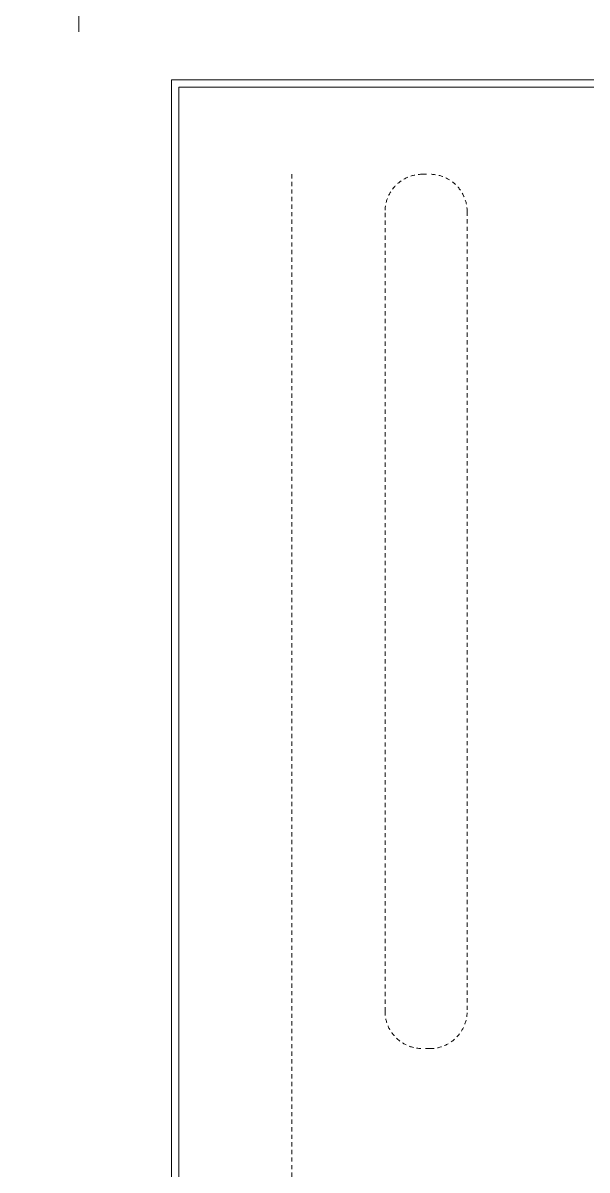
# Model space of a CAD drawing. Header units: millimetres. Extents: x 863 to 22635, y -482 to 12118.
# Drawn here: x 18120 to 19631, y 2620 to 5692 of the extents above; entities that cross this region are included whole.
import ezdxf

# ---------------------------------------------------------------- set-up
doc = ezdxf.new("R2010")
doc.units = ezdxf.units.MM
doc.linetypes.add('JIS_02_0.7', pattern=[1.35, 0.75, -0.6])
doc.layers.add('ABOVE_0G', color=235, linetype='JIS_02_0.7', lineweight=9)
doc.layers.add('TXT_0G', color=7, linetype='Continuous', lineweight=13)

# ---------------------------------------------------------------- blocks, each defined once
blk = doc.blocks.new('ANTET-1-150-A3-DIKEY')
for points in [[(0, 4100), (0, 4200), (100, 4200)], [(2810, 4200), (2910, 4200), (2910, 4100)]]:
    blk.add_lwpolyline(points)
for points in [[(165.3, 4014.3), (2761.6, 4014.3), (2761.6, 185.7), (165.3, 185.7)], [(178.5, 4001.1), (2748.5, 4001.1), (2748.5, 198.9), (178.5, 198.9)]]:
    blk.add_lwpolyline(points, close=True)

msp = doc.modelspace()

# ---------------------------------------------------------------- linework, layer by layer
at = {"layer": 'ABOVE_0G', "color": 252, "ltscale": 15}
msp.add_lwpolyline([(18840.04, 5286.66), (18840.04, 841.07)], dxfattribs=at)
msp.add_lwpolyline([(19310.04, 5186.66), (19310.04, 3045.66, -0.4142136), (19210.04, 2945.66), (19190.04, 2945.66, -0.4142136), (19090.04, 3045.66), (19090.04, 5186.66, -0.4142136), (19190.04, 5286.66), (19210.04, 5286.66, -0.4142136)], format="xyb", close=True, dxfattribs=at)

# ---------------------------------------------------------------- block references
at = {"layer": 'TXT_0G', "xscale": 1.5, "yscale": 1.5, "zscale": 1.5}
for p in [(13905.29, -482.12), (18270.29, -482.12)]:
    msp.add_blockref('ANTET-1-150-A3-DIKEY', p, dxfattribs=at)

doc.saveas('drawing.dxf')
